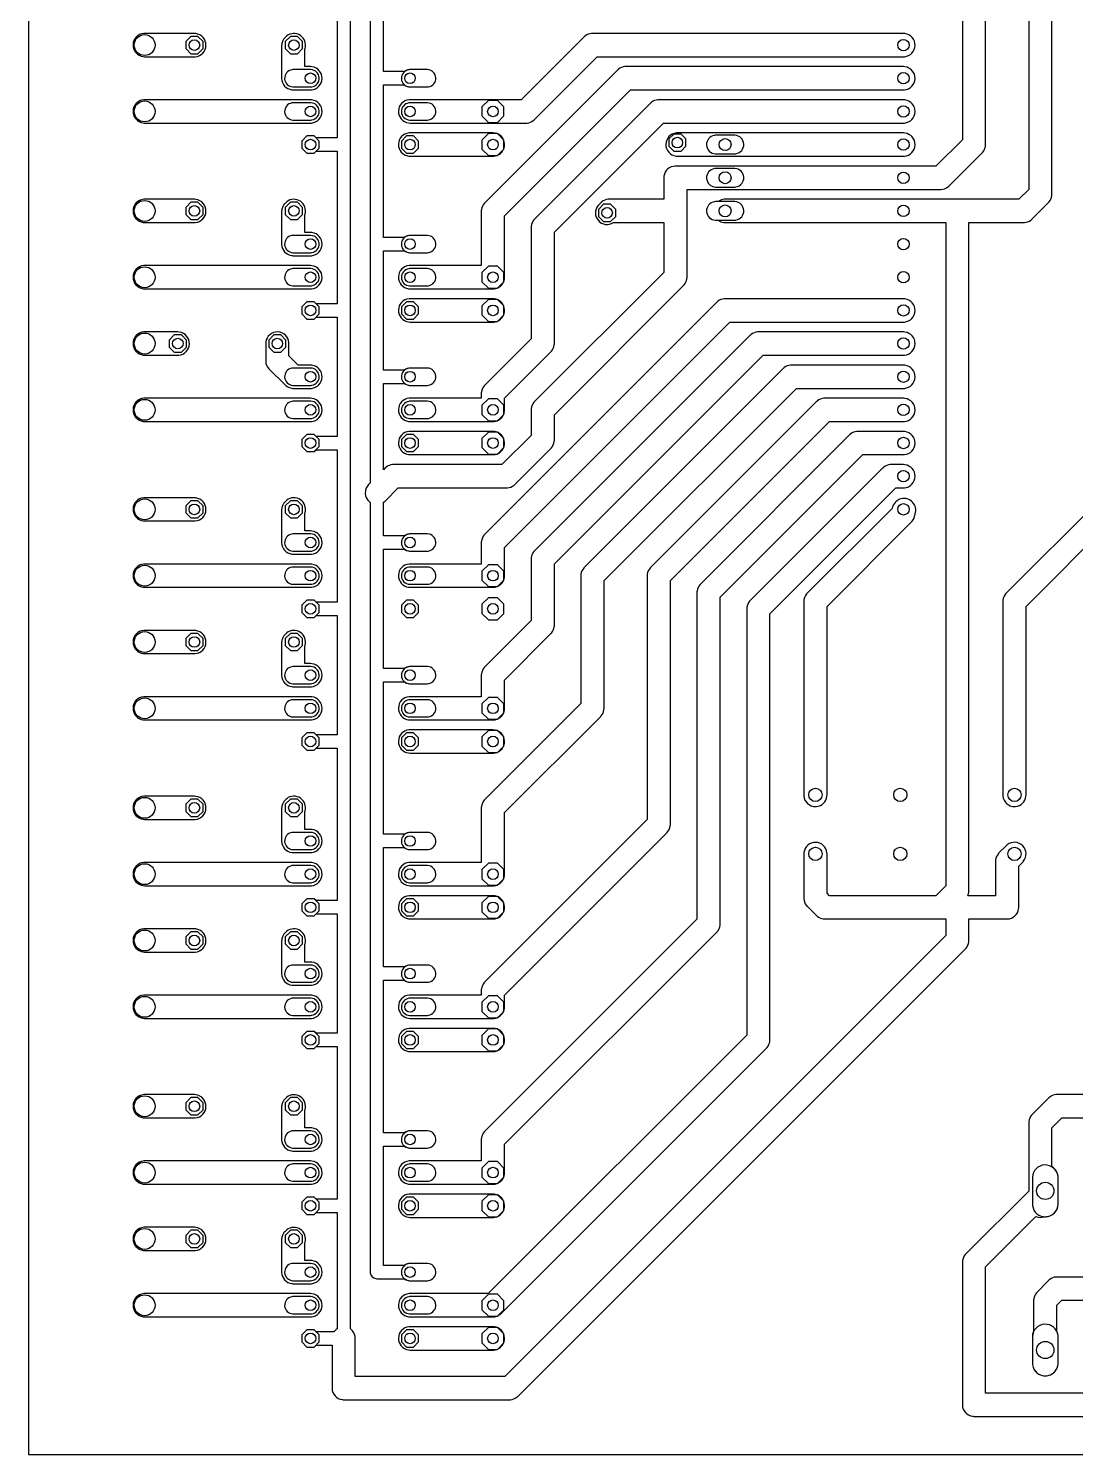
# Model space of a CAD drawing. Header units: millimetres. Extents: x -3 to 160, y -76 to 100.
# Drawn here: x -2.5 to 77.6, y -76.2 to 33 of the extents above; entities that cross this region are included whole.
import ezdxf

# ---------------------------------------------------------------- set-up
doc = ezdxf.new("R2010")
doc.units = ezdxf.units.MM

msp = doc.modelspace()

# ---------------------------------------------------------------- linework, layer by layer
at = {"layer": '16_copper'}
for points in [[(23.62, 83.06), (23.62, -1.79), (23.5, -1.91, 0.445693), (23.57, -3.23), (23.62, -3.27), (23.62, -62.23), (23.62, -62.25), (23.62, -62.28, 0.345658), (24.06, -62.73), (24.06, -62.73), (24.06, -62.73), (24.12, -62.74), (24.13, -62.74), (24.13, -62.74), (26.25, -62.74), (26.28, -62.76, 0.148336), (26.64, -62.89), (28.02, -62.89), (28.09, -62.88, 0.906346), (28.02, -61.57), (26.64, -61.57), (26.57, -61.58, 0.123338), (26.28, -61.7), (26.25, -61.72), (24.64, -61.72), (24.64, -52.58), (26.25, -52.58), (26.28, -52.6, 0.148336), (26.64, -52.73), (28.02, -52.73), (28.09, -52.72, 0.906346), (28.02, -51.41), (26.64, -51.41), (26.57, -51.42, 0.123338), (26.28, -51.54), (26.25, -51.56), (24.64, -51.56), (24.64, -39.88), (26.25, -39.88), (26.28, -39.9, 0.148336), (26.64, -40.03), (28.02, -40.03), (28.09, -40.02, 0.906346), (28.02, -38.71), (26.64, -38.71), (26.57, -38.72, 0.123338), (26.28, -38.84), (26.25, -38.86), (24.64, -38.86), (24.64, -29.72), (26.25, -29.72), (26.28, -29.74, 0.148336), (26.64, -29.87), (28.02, -29.87), (28.09, -29.86, 0.906346), (28.02, -28.55), (26.64, -28.55), (26.57, -28.56, 0.123338), (26.28, -28.68), (26.25, -28.7), (24.64, -28.7), (24.64, -17.02), (26.25, -17.02), (26.28, -17.04, 0.148336), (26.64, -17.17), (28.02, -17.17), (28.09, -17.16, 0.906346), (28.02, -15.85), (26.64, -15.85), (26.57, -15.86, 0.123338), (26.28, -15.98), (26.25, -16), (24.64, -16), (24.64, -6.86), (26.25, -6.86), (26.28, -6.88, 0.148336), (26.64, -7.01), (28.02, -7.01), (28.09, -7, 0.906346), (28.02, -5.69), (26.64, -5.69), (26.57, -5.7, 0.123338), (26.28, -5.82), (26.25, -5.84), (24.64, -5.84), (24.64, -3.27), (24.68, -3.24), (24.76, -3.17), (25.77, -2.16), (34.07, -2.16), (34.11, -2.16), (34.14, -2.16, 0.147805), (34.62, -1.97), (34.62, -1.97), (34.62, -1.97), (34.68, -1.92), (34.69, -1.91), (34.7, -1.9), (37.46, 0.86), (37.48, 0.88), (37.5, 0.91, 0.147806), (37.71, 1.38), (37.71, 1.38), (37.71, 1.39), (37.72, 1.46), (37.72, 1.48), (37.72, 1.49), (37.72, 3.44), (47.62, 13.34), (47.64, 13.37), (47.66, 13.39, 0.147806), (47.87, 13.86), (47.87, 13.86), (47.87, 13.87), (47.88, 13.94), (47.88, 13.96), (47.88, 13.97), (47.88, 20.7), (67.31, 20.7, 0.167164), (67.86, 20.89), (67.86, 20.89), (67.86, 20.89), (67.92, 20.94), (67.93, 20.95), (67.94, 20.96), (70.48, 23.5), (70.5, 23.53), (70.52, 23.55, 0.147806), (70.73, 24.02), (70.73, 24.02), (70.73, 24.03), (70.74, 24.1), (70.74, 24.12), (70.74, 24.13), (70.74, 72.77)], [(74.04, 64.77), (74.04, 20.69), (73.29, 19.94), (50.8, 19.94), (50.73, 19.94, 0.126448), (50.31, 19.79), (50.27, 19.76), (50.05, 19.76), (49.98, 19.75, 0.906348), (50.05, 18.34), (50.27, 18.34), (50.28, 18.33, 0.126448), (50.69, 18.17), (50.8, 18.16), (67.69, 18.16), (67.69, -32.65), (66.94, -33.4), (58.79, -33.4), (58.6, -33.21), (58.6, -30.2), (58.59, -30.13, 0.901634), (56.83, -30.09), (56.82, -30.2), (56.82, -33.58), (56.82, -33.61), (56.82, -33.65, 0.147805), (57.01, -34.13), (57.01, -34.13), (57.01, -34.13), (57.06, -34.19), (57.07, -34.2), (57.08, -34.21), (57.79, -34.92), (57.82, -34.94), (57.84, -34.96, 0.147806), (58.31, -35.17), (58.31, -35.17), (58.32, -35.17), (58.39, -35.18), (58.41, -35.18), (58.42, -35.18), (67.69, -35.18), (67.69, -36.46), (33.92, -70.23), (22.48, -70.23), (22.48, -67.31), (22.48, -67.24, 0.212759), (22.13, -66.6), (22.1, -66.58), (22.1, 78.74)], [(68.96, 72.77), (68.96, 24.5), (66.94, 22.48), (46.99, 22.48), (46.98, 22.48), (46.97, 22.48, 0.372272), (46.11, 21.7), (46.11, 21.68, 0.022523), (46.1, 21.6), (46.1, 21.59), (46.1, 19.94), (41.91, 19.94), (41.88, 19.94), (41.84, 19.94, 0.147805), (41.36, 19.75), (41.36, 19.75), (41.36, 19.75), (41.3, 19.7), (41.29, 19.69), (41.28, 19.68), (41.13, 19.52), (41.08, 19.47, 0.86433), (42.24, 18.15), (42.26, 18.16), (46.1, 18.16), (46.1, 14.34), (36.2, 4.44), (36.18, 4.41), (36.16, 4.39, 0.147806), (35.95, 3.92), (35.95, 3.92), (35.95, 3.91), (35.94, 3.84), (35.94, 3.82), (35.94, 3.81), (35.94, 1.86), (33.7, -0.38), (25.4, -0.38), (25.37, -0.38), (25.33, -0.38, 0.147805), (24.85, -0.57), (24.85, -0.57), (24.85, -0.57), (24.79, -0.62), (24.78, -0.63), (24.77, -0.64), (24.64, -0.77), (24.64, 5.84), (26.25, 5.84), (26.28, 5.82, 0.148336), (26.64, 5.69), (28.02, 5.69), (28.09, 5.7, 0.906346), (28.02, 7.01), (26.64, 7.01), (26.57, 7, 0.123338), (26.28, 6.88), (26.25, 6.86), (24.64, 6.86), (24.64, 16), (26.25, 16), (26.28, 15.98, 0.148336), (26.64, 15.85), (28.02, 15.85), (28.09, 15.86, 0.906346), (28.02, 17.17), (26.64, 17.17), (26.57, 17.16, 0.123338), (26.28, 17.04), (26.25, 17.02), (24.64, 17.02), (24.64, 28.7), (26.25, 28.7), (26.28, 28.68, 0.148336), (26.64, 28.55), (28.02, 28.55), (28.09, 28.56, 0.906346), (28.02, 29.87), (26.64, 29.87), (26.57, 29.86, 0.123338), (26.28, 29.74), (26.25, 29.72), (24.64, 29.72), (24.64, 38.86)], [(21.08, 33.78), (21.08, 24.64), (19.48, 24.64), (19.32, 24.79), (18.78, 24.79), (18.39, 24.4), (18.39, 23.86), (18.78, 23.47), (19.32, 23.47), (19.48, 23.62), (21.08, 23.62), (21.08, 11.94), (19.48, 11.94), (19.32, 12.09), (18.78, 12.09), (18.39, 11.7), (18.39, 11.16), (18.78, 10.77), (19.32, 10.77), (19.48, 10.92), (21.08, 10.92), (21.08, 1.78), (19.48, 1.78), (19.32, 1.93), (18.78, 1.93), (18.39, 1.54), (18.39, 1), (18.78, 0.61), (19.32, 0.61), (19.48, 0.76), (21.08, 0.76), (21.08, -10.92), (19.48, -10.92), (19.32, -10.77), (18.78, -10.77), (18.39, -11.16), (18.39, -11.7), (18.78, -12.09), (19.32, -12.09), (19.48, -11.94), (21.08, -11.94), (21.08, -21.08), (19.48, -21.08), (19.32, -20.93), (18.78, -20.93), (18.39, -21.32), (18.39, -21.86), (18.78, -22.25), (19.32, -22.25), (19.48, -22.1), (21.08, -22.1), (21.08, -33.78), (19.48, -33.78), (19.32, -33.63), (18.78, -33.63), (18.39, -34.02), (18.39, -34.56), (18.78, -34.95), (19.32, -34.95), (19.48, -34.8), (21.08, -34.8), (21.08, -43.94), (19.48, -43.94), (19.32, -43.79), (18.78, -43.79), (18.39, -44.18), (18.39, -44.72), (18.78, -45.11), (19.32, -45.11), (19.48, -44.96), (21.08, -44.96), (21.08, -56.64), (19.48, -56.64), (19.32, -56.49), (18.78, -56.49), (18.39, -56.88), (18.39, -57.42), (18.78, -57.81), (19.32, -57.81), (19.48, -57.66), (21.08, -57.66), (21.08, -66.58), (21.08, -66.58, 0.08405), (20.87, -66.79), (20.86, -66.8), (19.48, -66.8), (19.32, -66.65), (18.78, -66.65), (18.39, -67.04), (18.39, -67.58), (18.78, -67.97), (19.32, -67.97), (19.48, -67.82), (20.7, -67.82), (20.7, -71.12), (20.7, -71.13), (20.7, -71.14, 0.372272), (21.48, -72), (21.5, -72, 0.022523), (21.58, -72.01), (21.59, -72.01), (34.29, -72.01), (34.32, -72.01), (34.36, -72.01, 0.147805), (34.84, -71.82), (34.84, -71.82), (34.84, -71.82), (34.9, -71.77), (34.91, -71.76), (34.92, -71.75), (69.21, -37.46), (69.23, -37.43), (69.25, -37.41, 0.147806), (69.46, -36.94), (69.46, -36.94), (69.46, -36.93), (69.47, -36.86), (69.47, -36.84), (69.47, -36.83), (69.47, -35.18), (72.39, -35.18), (72.4, -35.18), (72.41, -35.18, 0.372272), (73.27, -34.4), (73.27, -34.38, 0.022523), (73.28, -34.3), (73.28, -34.29), (73.28, -31.13), (73.58, -30.83), (73.63, -30.77, 0.901635), (72.4, -29.5), (72.32, -29.57), (71.76, -30.13), (71.74, -30.16), (71.72, -30.18, 0.147806), (71.51, -30.65), (71.51, -30.65), (71.51, -30.66), (71.5, -30.73), (71.5, -30.75), (71.5, -30.76), (71.5, -33.4), (69.38, -33.4), (69.39, -33.38), (69.41, -33.35, 0.062973), (69.46, -33.13), (69.46, -33.13), (69.46, -33.12), (69.47, -33.05), (69.47, -33.03), (69.47, -33.02), (69.47, 18.16), (73.66, 18.16), (73.69, 18.16), (73.73, 18.16, 0.147805), (74.21, 18.35), (74.21, 18.35), (74.21, 18.35), (74.27, 18.4), (74.28, 18.41), (74.29, 18.42), (75.56, 19.69), (75.58, 19.72), (75.6, 19.74, 0.147806), (75.81, 20.21), (75.81, 20.21), (75.81, 20.22), (75.82, 20.29), (75.82, 20.31), (75.82, 20.32), (75.82, 63.88)], [(79.38, -3.18), (72.32, -10.24), (72.3, -10.27), (72.27, -10.29, 0.147806), (72.07, -10.76), (72.07, -10.77), (72.07, -10.77), (72.06, -10.84), (72.06, -10.86), (72.06, -10.87), (72.06, -25.68), (72.06, -25.75, 0.396332), (72.97, -26.57), (73.04, -26.56, 0.348584), (73.83, -25.79), (73.84, -25.68), (73.84, -11.24), (80.38, -4.7)], [(78.37, -48.64), (76.2, -48.64), (76.17, -48.64), (76.13, -48.64, 0.147805), (75.65, -48.83), (75.65, -48.83), (75.65, -48.83), (75.59, -48.88), (75.58, -48.89), (75.57, -48.9), (74.3, -50.17), (74.28, -50.2), (74.26, -50.22, 0.147806), (74.05, -50.69), (74.05, -50.69), (74.05, -50.7), (74.04, -50.77), (74.04, -50.79), (74.04, -50.8), (74.04, -56.02), (69.22, -60.84), (69.2, -60.86), (69.18, -60.89, 0.147806), (68.97, -61.36), (68.97, -61.36), (68.97, -61.37), (68.96, -61.44), (68.96, -61.46), (68.96, -61.47), (68.96, -72.39), (68.96, -72.4), (68.96, -72.41, 0.372272), (69.74, -73.27), (69.76, -73.27, 0.022523), (69.84, -73.28), (69.85, -73.28), (94.55, -73.28)], [(94.92, -71.5), (70.74, -71.5), (70.74, -61.84), (74.6, -57.98), (74.66, -58, 0.147806), (75.17, -58.01), (75.23, -57.99), (75.27, -57.99), (75.35, -57.99, 0.388879), (76.3, -57.04), (76.3, -54.97), (76.29, -54.89, 0.221695), (75.84, -54.18), (75.82, -54.17), (75.82, -51.17), (76.57, -50.42), (78.74, -50.42)], [(92.71, -62.61), (76.2, -62.61), (76.17, -62.61), (76.13, -62.61, 0.147805), (75.65, -62.8), (75.65, -62.8), (75.65, -62.8), (75.59, -62.85), (75.58, -62.86), (75.57, -62.87), (74.68, -63.76), (74.66, -63.79), (74.64, -63.81, 0.147806), (74.43, -64.28), (74.43, -64.28), (74.43, -64.29), (74.42, -64.36), (74.42, -64.38), (74.42, -64.39), (74.42, -66.77), (74.39, -66.83, 0.087489), (74.32, -67.17), (74.32, -69.23), (74.33, -69.32, 0.916332), (76.3, -69.23), (76.3, -67.17), (76.29, -67.08, 0.065544), (76.23, -66.83), (76.2, -66.77), (76.2, -64.76), (76.57, -64.39), (92.34, -64.39)]]:
    msp.add_lwpolyline(points, format="xyb", dxfattribs=at)
for points in [[(10.23, 30.86, 0.901634), (10.27, 32.63), (10.16, 32.64), (6.35, 32.64), (6.28, 32.64, 0.901634), (6.24, 30.87), (6.35, 30.86), (10.16, 30.86)], [(19.12, 28.32, 0.901634), (19.16, 30.09), (19.05, 30.1), (18.62, 30.1), (18.62, 31.46), (18.63, 31.5, 0.727432), (17.23, 32.45), (17.15, 32.38), (17.1, 32.33, 0.071208), (16.95, 32.12), (16.93, 32.09), (16.93, 32.09), (16.93, 32.09, 0.081962), (16.85, 31.81), (16.85, 31.81), (16.85, 31.8), (16.84, 31.73), (16.84, 31.71), (16.84, 31.7), (16.84, 29.21), (16.84, 29.2), (16.84, 29.19, 0.372272), (17.62, 28.33), (17.63, 28.33, 0.022523), (17.71, 28.32), (17.73, 28.32), (19.05, 28.32)], [(26.6, 27.56, 0.901634), (26.56, 25.79), (26.67, 25.78), (35.56, 25.78), (35.59, 25.78), (35.63, 25.78, 0.147805), (36.11, 25.97), (36.11, 25.97), (36.11, 25.97), (36.17, 26.02), (36.18, 26.03), (36.19, 26.04), (41.01, 30.86), (64.45, 30.86), (64.53, 30.86, 0.901634), (64.56, 32.63), (64.45, 32.64), (40.64, 32.64), (40.61, 32.64), (40.57, 32.64, 0.147805), (40.09, 32.45), (40.09, 32.45), (40.09, 32.45), (40.03, 32.4), (40.02, 32.39), (40.01, 32.38), (35.19, 27.56), (26.67, 27.56)], [(33.03, 13.08), (33.04, 13.08, 0.078409), (33.31, 13.13), (33.32, 13.13, 0.026747), (33.4, 13.17), (33.42, 13.18), (33.45, 13.19, 0.184567), (33.86, 13.68), (33.87, 13.7, 0.047567), (33.9, 13.86), (33.9, 13.88, 0.022523), (33.91, 13.96), (33.91, 13.97), (33.91, 18.68), (43.55, 28.32), (64.45, 28.32), (64.53, 28.32, 0.901634), (64.56, 30.09), (64.45, 30.1), (43.18, 30.1), (43.15, 30.1), (43.11, 30.1, 0.147805), (42.63, 29.91), (42.63, 29.91), (42.63, 29.91), (42.57, 29.86), (42.56, 29.85), (42.55, 29.84), (32.39, 19.68), (32.37, 19.65), (32.35, 19.63, 0.147806), (32.14, 19.16), (32.14, 19.16), (32.14, 19.15), (32.13, 19.08), (32.13, 19.06), (32.13, 19.05), (32.13, 14.86), (26.67, 14.86), (26.6, 14.86, 0.901634), (26.56, 13.09), (26.67, 13.08), (33.02, 13.08)], [(6.28, 27.56, 0.901634), (6.24, 25.79), (6.35, 25.78), (19.05, 25.78), (19.12, 25.78, 0.901634), (19.16, 27.55), (19.05, 27.56), (6.35, 27.56)], [(33.03, 2.92), (33.04, 2.92, 0.078409), (33.31, 2.97), (33.32, 2.97, 0.026747), (33.4, 3.01), (33.42, 3.02), (33.45, 3.03, 0.184567), (33.86, 3.52), (33.87, 3.54, 0.047567), (33.9, 3.7), (33.9, 3.72, 0.022523), (33.91, 3.8), (33.91, 3.81), (33.91, 4.71), (37.46, 8.26), (37.48, 8.29), (37.5, 8.31, 0.147806), (37.71, 8.78), (37.71, 8.78), (37.71, 8.79), (37.72, 8.86), (37.72, 8.88), (37.72, 8.89), (37.72, 17.41), (46.09, 25.78), (64.45, 25.78), (64.53, 25.78, 0.901634), (64.56, 27.55), (64.45, 27.56), (45.72, 27.56), (45.69, 27.56), (45.65, 27.56, 0.147805), (45.17, 27.37), (45.17, 27.37), (45.17, 27.37), (45.11, 27.32), (45.1, 27.31), (45.09, 27.3), (36.2, 18.41), (36.18, 18.38), (36.16, 18.36, 0.147806), (35.95, 17.89), (35.95, 17.89), (35.95, 17.88), (35.94, 17.81), (35.94, 17.79), (35.94, 17.78), (35.94, 9.26), (32.39, 5.71), (32.37, 5.68), (32.35, 5.66, 0.147806), (32.14, 5.19), (32.14, 5.19), (32.14, 5.18), (32.13, 5.11), (32.13, 5.09), (32.13, 5.08), (32.13, 4.7), (26.67, 4.7), (26.6, 4.7, 0.901634), (26.56, 2.93), (26.67, 2.92), (33.02, 2.92)], [(33.09, 23.24, 0.062973), (33.31, 23.29), (33.32, 23.29, 0.189946), (33.81, 23.72), (33.82, 23.75, 0.027621), (33.86, 23.84), (33.87, 23.86, 0.372273), (33.41, 24.93), (33.4, 24.93, 0.027419), (33.31, 24.97), (33.27, 24.98, 0.041952), (33.13, 25.01), (33.02, 25.02), (26.67, 25.02), (26.6, 25.02, 0.901634), (26.56, 23.25), (26.67, 23.24), (33.02, 23.24)], [(47.07, 25.02, 0.901634), (47.04, 23.25), (47.14, 23.24), (64.45, 23.24), (64.53, 23.24, 0.901634), (64.56, 25.01), (64.45, 25.02), (47.14, 25.02)], [(10.23, 18.16, 0.901634), (10.27, 19.93), (10.16, 19.94), (6.35, 19.94), (6.28, 19.94, 0.901634), (6.24, 18.17), (6.35, 18.16), (10.16, 18.16)], [(19.12, 15.62, 0.901634), (19.16, 17.39), (19.05, 17.4), (18.62, 17.4), (18.62, 18.76), (18.63, 18.8, 0.727432), (17.23, 19.75), (17.15, 19.68), (17.1, 19.63, 0.071208), (16.95, 19.42), (16.93, 19.39), (16.93, 19.39), (16.93, 19.39, 0.081962), (16.85, 19.11), (16.85, 19.11), (16.85, 19.1), (16.84, 19.03), (16.84, 19.01), (16.84, 19), (16.84, 16.51), (16.84, 16.5), (16.84, 16.49, 0.372272), (17.62, 15.63), (17.63, 15.63, 0.022523), (17.71, 15.62), (17.73, 15.62), (19.05, 15.62)], [(6.28, 14.86, 0.901634), (6.24, 13.09), (6.35, 13.08), (19.05, 13.08), (19.12, 13.08, 0.901634), (19.16, 14.85), (19.05, 14.86), (6.35, 14.86)], [(33.09, 10.54, 0.062973), (33.31, 10.59), (33.32, 10.59, 0.189946), (33.81, 11.02), (33.82, 11.05, 0.027621), (33.86, 11.14), (33.87, 11.16, 0.372273), (33.41, 12.23), (33.4, 12.23, 0.027419), (33.31, 12.27), (33.27, 12.28, 0.041952), (33.13, 12.31), (33.02, 12.32), (26.67, 12.32), (26.6, 12.32, 0.901634), (26.56, 10.55), (26.67, 10.54), (33.02, 10.54)], [(33.03, -9.78), (33.04, -9.78, 0.078409), (33.31, -9.73), (33.32, -9.73, 0.026747), (33.4, -9.69), (33.42, -9.68), (33.45, -9.67, 0.184567), (33.86, -9.18), (33.87, -9.16, 0.047567), (33.9, -9), (33.9, -8.98, 0.022523), (33.91, -8.9), (33.91, -8.89), (33.91, -6.72), (51.17, 10.54), (64.45, 10.54), (64.53, 10.54, 0.901634), (64.56, 12.31), (64.45, 12.32), (50.8, 12.32), (50.77, 12.32), (50.73, 12.32, 0.147805), (50.25, 12.13), (50.25, 12.13), (50.25, 12.13), (50.19, 12.08), (50.18, 12.07), (50.17, 12.06), (32.39, -5.72), (32.37, -5.75), (32.35, -5.77, 0.147806), (32.14, -6.24), (32.14, -6.24), (32.14, -6.25), (32.13, -6.32), (32.13, -6.34), (32.13, -6.35), (32.13, -8), (26.67, -8), (26.6, -8, 0.901634), (26.56, -9.77), (26.67, -9.78), (33.02, -9.78)], [(8.96, 8, 0.901634), (9, 9.77), (8.89, 9.78), (6.35, 9.78), (6.28, 9.78, 0.901634), (6.24, 8.01), (6.35, 8), (8.89, 8)], [(19.12, 5.46, 0.901634), (19.16, 7.23), (19.05, 7.24), (18.1, 7.24), (17.4, 7.94), (17.4, 8.89), (17.4, 8.96, 0.901634), (15.63, 9), (15.62, 8.89), (15.62, 7.57), (15.62, 7.54), (15.62, 7.5, 0.147805), (15.81, 7.02), (15.81, 7.02), (15.81, 7.02), (15.86, 6.96), (15.87, 6.95), (15.88, 6.94), (17.1, 5.72), (17.13, 5.7), (17.15, 5.68, 0.147806), (17.62, 5.47), (17.62, 5.47), (17.63, 5.47), (17.7, 5.46), (17.72, 5.46), (17.73, 5.46), (19.05, 5.46)], [(33.03, -19.94), (33.04, -19.94, 0.078409), (33.31, -19.89), (33.32, -19.89, 0.026747), (33.4, -19.85), (33.42, -19.84), (33.45, -19.83, 0.184567), (33.86, -19.34), (33.87, -19.32, 0.047567), (33.9, -19.16), (33.9, -19.14, 0.022523), (33.91, -19.06), (33.91, -19.05), (33.91, -16.88), (37.46, -13.33), (37.48, -13.3), (37.5, -13.28, 0.147806), (37.71, -12.81), (37.71, -12.81), (37.71, -12.8), (37.72, -12.73), (37.72, -12.71), (37.72, -12.7), (37.72, -7.99), (53.71, 8), (64.45, 8), (64.53, 8, 0.901634), (64.56, 9.77), (64.45, 9.78), (53.34, 9.78), (53.31, 9.78), (53.27, 9.78, 0.147805), (52.79, 9.59), (52.79, 9.59), (52.79, 9.59), (52.73, 9.54), (52.72, 9.53), (52.71, 9.52), (36.2, -6.99), (36.18, -7.02), (36.16, -7.04, 0.147806), (35.95, -7.51), (35.95, -7.51), (35.95, -7.52), (35.94, -7.59), (35.94, -7.61), (35.94, -7.62), (35.94, -12.33), (32.39, -15.88), (32.37, -15.91), (32.35, -15.93, 0.147806), (32.14, -16.4), (32.14, -16.4), (32.14, -16.41), (32.13, -16.48), (32.13, -16.5), (32.13, -16.51), (32.13, -18.16), (26.67, -18.16), (26.6, -18.16, 0.901634), (26.56, -19.93), (26.67, -19.94), (33.02, -19.94)], [(33.03, -32.64), (33.04, -32.64, 0.078409), (33.31, -32.59), (33.32, -32.59, 0.026747), (33.4, -32.55), (33.42, -32.54), (33.45, -32.53, 0.184567), (33.86, -32.04), (33.87, -32.02, 0.047567), (33.9, -31.86), (33.9, -31.84, 0.022523), (33.91, -31.76), (33.91, -31.75), (33.91, -27.04), (41.27, -19.68), (41.29, -19.65), (41.31, -19.63, 0.147806), (41.52, -19.16), (41.52, -19.16), (41.52, -19.15), (41.53, -19.08), (41.53, -19.06), (41.53, -19.05), (41.53, -9.26), (56.25, 5.46), (64.45, 5.46), (64.53, 5.46, 0.901634), (64.56, 7.23), (64.45, 7.24), (55.88, 7.24), (55.85, 7.24), (55.81, 7.24, 0.147805), (55.33, 7.05), (55.33, 7.05), (55.33, 7.05), (55.27, 7), (55.26, 6.99), (55.25, 6.98), (40.01, -8.26), (39.99, -8.29), (39.97, -8.31, 0.147806), (39.76, -8.78), (39.76, -8.78), (39.76, -8.79), (39.75, -8.86), (39.75, -8.88), (39.75, -8.89), (39.75, -18.68), (32.39, -26.04), (32.37, -26.07), (32.35, -26.09, 0.147806), (32.14, -26.56), (32.14, -26.56), (32.14, -26.57), (32.13, -26.64), (32.13, -26.66), (32.13, -26.67), (32.13, -30.86), (26.67, -30.86), (26.6, -30.86, 0.901634), (26.56, -32.63), (26.67, -32.64), (33.02, -32.64)], [(6.28, 4.7, 0.901634), (6.24, 2.93), (6.35, 2.92), (19.05, 2.92), (19.12, 2.92, 0.901634), (19.16, 4.69), (19.05, 4.7), (6.35, 4.7)], [(33.03, -42.8), (33.04, -42.8, 0.078409), (33.31, -42.75), (33.32, -42.75, 0.026747), (33.4, -42.71), (33.42, -42.7), (33.45, -42.69, 0.184567), (33.86, -42.2), (33.87, -42.18, 0.047567), (33.9, -42.02), (33.9, -42, 0.022523), (33.91, -41.92), (33.91, -41.91), (33.91, -41.01), (46.35, -28.57), (46.37, -28.54), (46.39, -28.52, 0.147806), (46.6, -28.05), (46.6, -28.05), (46.6, -28.04), (46.61, -27.97), (46.61, -27.95), (46.61, -27.94), (46.61, -9.26), (58.79, 2.92), (64.45, 2.92), (64.53, 2.92, 0.901634), (64.56, 4.69), (64.45, 4.7), (58.42, 4.7), (58.39, 4.7), (58.35, 4.7, 0.147805), (57.87, 4.51), (57.87, 4.51), (57.87, 4.51), (57.81, 4.46), (57.8, 4.45), (57.79, 4.44), (45.09, -8.26), (45.07, -8.29), (45.05, -8.31, 0.147806), (44.84, -8.78), (44.84, -8.78), (44.84, -8.79), (44.83, -8.86), (44.83, -8.88), (44.83, -8.89), (44.83, -27.57), (32.39, -40.01), (32.37, -40.04), (32.35, -40.06, 0.147806), (32.14, -40.53), (32.14, -40.53), (32.14, -40.54), (32.13, -40.61), (32.13, -40.63), (32.13, -40.64), (32.13, -41.02), (26.67, -41.02), (26.6, -41.02, 0.901634), (26.56, -42.79), (26.67, -42.8), (33.02, -42.8)], [(33.09, 0.38, 0.062973), (33.31, 0.43), (33.32, 0.43, 0.189946), (33.81, 0.86), (33.82, 0.89, 0.027621), (33.86, 0.98), (33.87, 1, 0.372273), (33.41, 2.07), (33.4, 2.07, 0.027419), (33.31, 2.11), (33.27, 2.12, 0.041952), (33.13, 2.15), (33.02, 2.16), (26.67, 2.16), (26.6, 2.16, 0.901634), (26.56, 0.39), (26.67, 0.38), (33.02, 0.38)], [(33.03, -55.5), (33.04, -55.5, 0.078409), (33.31, -55.45), (33.32, -55.45, 0.026747), (33.4, -55.41), (33.42, -55.4), (33.45, -55.39, 0.184567), (33.86, -54.9), (33.87, -54.88, 0.047567), (33.9, -54.72), (33.9, -54.7, 0.022523), (33.91, -54.62), (33.91, -54.61), (33.91, -52.44), (50.16, -36.19), (50.18, -36.16), (50.2, -36.14, 0.147806), (50.41, -35.67), (50.41, -35.67), (50.41, -35.66), (50.42, -35.59), (50.42, -35.57), (50.42, -35.56), (50.42, -10.53), (61.33, 0.38), (64.45, 0.38), (64.53, 0.38, 0.901634), (64.56, 2.15), (64.45, 2.16), (60.96, 2.16), (60.93, 2.16), (60.89, 2.16, 0.147805), (60.41, 1.97), (60.41, 1.97), (60.41, 1.97), (60.35, 1.92), (60.34, 1.91), (60.33, 1.9), (48.9, -9.53), (48.88, -9.56), (48.86, -9.58, 0.147806), (48.65, -10.05), (48.65, -10.05), (48.65, -10.06), (48.64, -10.13), (48.64, -10.15), (48.64, -10.16), (48.64, -35.19), (32.39, -51.44), (32.37, -51.47), (32.35, -51.49, 0.147806), (32.14, -51.96), (32.14, -51.96), (32.14, -51.97), (32.13, -52.04), (32.13, -52.06), (32.13, -52.07), (32.13, -53.72), (26.67, -53.72), (26.6, -53.72, 0.901634), (26.56, -55.49), (26.67, -55.5), (33.02, -55.5)], [(33.05, -65.66), (33.09, -65.66, 0.09337), (33.4, -65.57), (33.41, -65.57), (33.44, -65.55, 0.041951), (33.57, -65.47), (33.57, -65.47), (33.57, -65.47), (33.63, -65.42), (33.64, -65.41), (33.65, -65.4), (53.97, -45.08), (53.99, -45.05), (54.01, -45.03, 0.147806), (54.22, -44.56), (54.22, -44.56), (54.22, -44.55), (54.23, -44.48), (54.23, -44.46), (54.23, -44.45), (54.23, -11.8), (63.87, -2.16), (64.45, -2.16), (64.53, -2.16, 0.901634), (64.56, -0.39), (64.45, -0.38), (63.5, -0.38), (63.47, -0.38), (63.43, -0.38, 0.147805), (62.95, -0.57), (62.95, -0.57), (62.95, -0.57), (62.89, -0.62), (62.88, -0.63), (62.87, -0.64), (52.71, -10.8), (52.69, -10.83), (52.67, -10.85, 0.147806), (52.46, -11.32), (52.46, -11.32), (52.46, -11.33), (52.45, -11.4), (52.45, -11.42), (52.45, -11.43), (52.45, -44.08), (32.65, -63.88), (26.67, -63.88), (26.6, -63.88, 0.901634), (26.56, -65.65), (26.67, -65.66), (33.02, -65.66)], [(10.23, -4.7, 0.901634), (10.27, -2.93), (10.16, -2.92), (6.35, -2.92), (6.28, -2.92, 0.901634), (6.24, -4.69), (6.35, -4.7), (10.16, -4.7)], [(19.12, -7.24, 0.901634), (19.16, -5.47), (19.05, -5.46), (18.62, -5.46), (18.62, -4.1), (18.63, -4.06, 0.727432), (17.23, -3.11), (17.15, -3.18), (17.1, -3.23, 0.071208), (16.95, -3.44), (16.93, -3.47), (16.93, -3.47), (16.93, -3.47, 0.081962), (16.85, -3.75), (16.85, -3.75), (16.85, -3.76), (16.84, -3.83), (16.84, -3.85), (16.84, -3.86), (16.84, -6.35), (16.84, -6.36), (16.84, -6.37, 0.372272), (17.62, -7.23), (17.63, -7.23, 0.022523), (17.71, -7.24), (17.73, -7.24), (19.05, -7.24)], [(57.8, -26.56, 0.348584), (58.59, -25.79), (58.6, -25.68), (58.6, -11.24), (65.08, -4.76), (65.1, -4.73), (65.13, -4.71, 0.147806), (65.33, -4.24), (65.33, -4.23), (65.34, -4.23), (65.34, -4.15), (65.34, -4.15), (65.36, -4.11), (65.37, -4.04, 0.606312), (64.15, -3.04), (64.08, -3.08, 0.041041), (63.96, -3.16), (63.87, -3.23), (63.82, -3.28, 0.147806), (63.58, -3.73), (63.58, -3.74), (57.08, -10.24), (57.06, -10.27), (57.03, -10.29, 0.147806), (56.83, -10.76), (56.83, -10.77), (56.83, -10.77), (56.82, -10.84), (56.82, -10.86), (56.82, -10.87), (56.82, -25.68), (56.82, -25.75, 0.396332), (57.73, -26.57)], [(6.28, -8, 0.901634), (6.24, -9.77), (6.35, -9.78), (19.05, -9.78), (19.12, -9.78, 0.901634), (19.16, -8.01), (19.05, -8), (6.35, -8)], [(10.23, -14.86, 0.901634), (10.27, -13.09), (10.16, -13.08), (6.35, -13.08), (6.28, -13.08, 0.901634), (6.24, -14.85), (6.35, -14.86), (10.16, -14.86)], [(19.12, -17.4, 0.901634), (19.16, -15.63), (19.05, -15.62), (18.62, -15.62), (18.62, -14.26), (18.63, -14.22, 0.727432), (17.23, -13.27), (17.15, -13.34), (17.1, -13.39, 0.071208), (16.95, -13.6), (16.93, -13.63), (16.93, -13.63), (16.93, -13.63, 0.081962), (16.85, -13.91), (16.85, -13.91), (16.85, -13.92), (16.84, -13.99), (16.84, -14.01), (16.84, -14.02), (16.84, -16.51), (16.84, -16.52), (16.84, -16.53, 0.372272), (17.62, -17.39), (17.63, -17.39, 0.022523), (17.71, -17.4), (17.73, -17.4), (19.05, -17.4)], [(6.28, -18.16, 0.901634), (6.24, -19.93), (6.35, -19.94), (19.05, -19.94), (19.12, -19.94, 0.901634), (19.16, -18.17), (19.05, -18.16), (6.35, -18.16)], [(33.09, -22.48, 0.062973), (33.31, -22.43), (33.32, -22.43, 0.189946), (33.81, -22), (33.82, -21.97, 0.027621), (33.86, -21.88), (33.87, -21.86, 0.372273), (33.41, -20.79), (33.4, -20.79, 0.027419), (33.31, -20.75), (33.27, -20.74, 0.041952), (33.13, -20.71), (33.02, -20.7), (26.67, -20.7), (26.6, -20.7, 0.901634), (26.56, -22.47), (26.67, -22.48), (33.02, -22.48)], [(10.23, -27.56, 0.901634), (10.27, -25.79), (10.16, -25.78), (6.35, -25.78), (6.28, -25.78, 0.901634), (6.24, -27.55), (6.35, -27.56), (10.16, -27.56)], [(19.12, -30.1, 0.901634), (19.16, -28.33), (19.05, -28.32), (18.62, -28.32), (18.62, -26.96), (18.63, -26.92, 0.727432), (17.23, -25.97), (17.15, -26.04), (17.1, -26.09, 0.071208), (16.95, -26.3), (16.93, -26.33), (16.93, -26.33), (16.93, -26.33, 0.081962), (16.85, -26.61), (16.85, -26.61), (16.85, -26.62), (16.84, -26.69), (16.84, -26.71), (16.84, -26.72), (16.84, -29.21), (16.84, -29.22), (16.84, -29.23, 0.372272), (17.62, -30.09), (17.63, -30.09, 0.022523), (17.71, -30.1), (17.73, -30.1), (19.05, -30.1)], [(6.28, -30.86, 0.901634), (6.24, -32.63), (6.35, -32.64), (19.05, -32.64), (19.12, -32.64, 0.901634), (19.16, -30.87), (19.05, -30.86), (6.35, -30.86)], [(33.09, -35.18, 0.062973), (33.31, -35.13), (33.32, -35.13, 0.189946), (33.81, -34.7), (33.82, -34.67, 0.027621), (33.86, -34.58), (33.87, -34.56, 0.372273), (33.41, -33.49), (33.4, -33.49, 0.027419), (33.31, -33.45), (33.27, -33.44, 0.041952), (33.13, -33.41), (33.02, -33.4), (26.67, -33.4), (26.6, -33.4, 0.901634), (26.56, -35.17), (26.67, -35.18), (33.02, -35.18)], [(10.23, -37.72, 0.901634), (10.27, -35.95), (10.16, -35.94), (6.35, -35.94), (6.28, -35.94, 0.901634), (6.24, -37.71), (6.35, -37.72), (10.16, -37.72)], [(19.12, -40.26, 0.901634), (19.16, -38.49), (19.05, -38.48), (18.62, -38.48), (18.62, -37.12), (18.63, -37.08, 0.727432), (17.23, -36.13), (17.15, -36.2), (17.1, -36.25, 0.071208), (16.95, -36.46), (16.93, -36.49), (16.93, -36.49), (16.93, -36.49, 0.081962), (16.85, -36.77), (16.85, -36.77), (16.85, -36.78), (16.84, -36.85), (16.84, -36.87), (16.84, -36.88), (16.84, -39.37), (16.84, -39.38), (16.84, -39.39, 0.372272), (17.62, -40.25), (17.63, -40.25, 0.022523), (17.71, -40.26), (17.73, -40.26), (19.05, -40.26)], [(6.28, -41.02, 0.901634), (6.24, -42.79), (6.35, -42.8), (19.05, -42.8), (19.12, -42.8, 0.901634), (19.16, -41.03), (19.05, -41.02), (6.35, -41.02)], [(33.09, -45.34, 0.062973), (33.31, -45.29), (33.32, -45.29, 0.189946), (33.81, -44.86), (33.82, -44.83, 0.027621), (33.86, -44.74), (33.87, -44.72, 0.372273), (33.41, -43.65), (33.4, -43.65, 0.027419), (33.31, -43.61), (33.27, -43.6, 0.041952), (33.13, -43.57), (33.02, -43.56), (26.67, -43.56), (26.6, -43.56, 0.901634), (26.56, -45.33), (26.67, -45.34), (33.02, -45.34)], [(10.23, -50.42, 0.901634), (10.27, -48.65), (10.16, -48.64), (6.35, -48.64), (6.28, -48.64, 0.901634), (6.24, -50.41), (6.35, -50.42), (10.16, -50.42)], [(19.12, -52.96, 0.901634), (19.16, -51.19), (19.05, -51.18), (18.62, -51.18), (18.62, -49.82), (18.63, -49.78, 0.727432), (17.23, -48.83), (17.15, -48.9), (17.1, -48.95, 0.071208), (16.95, -49.16), (16.93, -49.19), (16.93, -49.19), (16.93, -49.19, 0.081962), (16.85, -49.47), (16.85, -49.47), (16.85, -49.48), (16.84, -49.55), (16.84, -49.57), (16.84, -49.58), (16.84, -52.07), (16.84, -52.08), (16.84, -52.09, 0.372272), (17.62, -52.95), (17.63, -52.95, 0.022523), (17.71, -52.96), (17.73, -52.96), (19.05, -52.96)], [(6.28, -53.72, 0.901634), (6.24, -55.49), (6.35, -55.5), (19.05, -55.5), (19.12, -55.5, 0.901634), (19.16, -53.73), (19.05, -53.72), (6.35, -53.72)], [(33.09, -58.04, 0.062973), (33.31, -57.99), (33.32, -57.99, 0.189946), (33.81, -57.56), (33.82, -57.53, 0.027621), (33.86, -57.44), (33.87, -57.42, 0.372273), (33.41, -56.35), (33.4, -56.35, 0.027419), (33.31, -56.31), (33.27, -56.3, 0.041952), (33.13, -56.27), (33.02, -56.26), (26.67, -56.26), (26.6, -56.26, 0.901634), (26.56, -58.03), (26.67, -58.04), (33.02, -58.04)], [(10.23, -60.58, 0.901634), (10.27, -58.81), (10.16, -58.8), (6.35, -58.8), (6.28, -58.8, 0.901634), (6.24, -60.57), (6.35, -60.58), (10.16, -60.58)], [(19.12, -63.12, 0.901634), (19.16, -61.35), (19.05, -61.34), (18.62, -61.34), (18.62, -59.98), (18.63, -59.94, 0.727432), (17.23, -58.99), (17.15, -59.06), (17.1, -59.11, 0.071208), (16.95, -59.32), (16.93, -59.35), (16.93, -59.35), (16.93, -59.35, 0.081962), (16.85, -59.63), (16.85, -59.63), (16.85, -59.64), (16.84, -59.71), (16.84, -59.73), (16.84, -59.74), (16.84, -62.23), (16.84, -62.24), (16.84, -62.25, 0.372272), (17.62, -63.11), (17.63, -63.11, 0.022523), (17.71, -63.12), (17.73, -63.12), (19.05, -63.12)], [(6.28, -63.88, 0.901634), (6.24, -65.65), (6.35, -65.66), (19.05, -65.66), (19.12, -65.66, 0.901634), (19.16, -63.89), (19.05, -63.88), (6.35, -63.88)], [(33.09, -68.2, 0.062973), (33.31, -68.15), (33.32, -68.15, 0.189946), (33.81, -67.72), (33.82, -67.69, 0.027621), (33.86, -67.6), (33.87, -67.58, 0.372273), (33.41, -66.51), (33.4, -66.51, 0.027419), (33.31, -66.47), (33.27, -66.46, 0.041952), (33.13, -66.43), (33.02, -66.42), (26.67, -66.42), (26.6, -66.42, 0.901634), (26.56, -68.19), (26.67, -68.2), (33.02, -68.2)]]:
    msp.add_lwpolyline(points, format="xyb", close=True, dxfattribs=at)
for points in [[(27.33, -11.7), (27.33, -11.16), (26.94, -10.77), (26.4, -10.77), (26.01, -11.16), (26.01, -11.7), (26.4, -12.09), (26.94, -12.09)], [(33.86, -11.78), (33.86, -11.08), (33.37, -10.59), (32.67, -10.59), (32.18, -11.08), (32.18, -11.78), (32.67, -12.27), (33.37, -12.27)]]:
    msp.add_lwpolyline(points, close=True, dxfattribs=at)
at = {"layer": '1_copper'}
for points in [[(10.82, 31.48), (10.82, 32.02), (10.43, 32.41), (9.89, 32.41), (9.5, 32.02), (9.5, 31.48), (9.89, 31.09), (10.43, 31.09)], [(18.44, 31.48), (18.44, 32.02), (18.05, 32.41), (17.51, 32.41), (17.12, 32.02), (17.12, 31.48), (17.51, 31.09), (18.05, 31.09)], [(33.86, 26.32), (33.86, 27.02), (33.37, 27.51), (32.67, 27.51), (32.18, 27.02), (32.18, 26.32), (32.67, 25.83), (33.37, 25.83)], [(19.71, 23.86), (19.71, 24.4), (19.32, 24.79), (18.78, 24.79), (18.39, 24.4), (18.39, 23.86), (18.78, 23.47), (19.32, 23.47)], [(27.33, 23.86), (27.33, 24.4), (26.94, 24.79), (26.4, 24.79), (26.01, 24.4), (26.01, 23.86), (26.4, 23.47), (26.94, 23.47)], [(33.86, 23.78), (33.86, 24.48), (33.37, 24.97), (32.67, 24.97), (32.18, 24.48), (32.18, 23.78), (32.67, 23.29), (33.37, 23.29)], [(47.8, 24.01), (47.8, 24.56), (47.42, 24.94), (46.87, 24.94), (46.48, 24.56), (46.48, 24.01), (46.87, 23.62), (47.42, 23.62)], [(10.82, 18.78), (10.82, 19.32), (10.43, 19.71), (9.89, 19.71), (9.5, 19.32), (9.5, 18.78), (9.89, 18.39), (10.43, 18.39)], [(18.44, 18.78), (18.44, 19.32), (18.05, 19.71), (17.51, 19.71), (17.12, 19.32), (17.12, 18.78), (17.51, 18.39), (18.05, 18.39)], [(42.42, 18.62), (42.42, 19.17), (42.03, 19.56), (41.48, 19.56), (41.1, 19.17), (41.1, 18.62), (41.48, 18.24), (42.03, 18.24)], [(33.86, 13.62), (33.86, 14.32), (33.37, 14.81), (32.67, 14.81), (32.18, 14.32), (32.18, 13.62), (32.67, 13.13), (33.37, 13.13)], [(19.71, 11.16), (19.71, 11.7), (19.32, 12.09), (18.78, 12.09), (18.39, 11.7), (18.39, 11.16), (18.78, 10.77), (19.32, 10.77)], [(27.33, 11.16), (27.33, 11.7), (26.94, 12.09), (26.4, 12.09), (26.01, 11.7), (26.01, 11.16), (26.4, 10.77), (26.94, 10.77)], [(33.86, 11.08), (33.86, 11.78), (33.37, 12.27), (32.67, 12.27), (32.18, 11.78), (32.18, 11.08), (32.67, 10.59), (33.37, 10.59)], [(9.55, 8.62), (9.55, 9.16), (9.16, 9.55), (8.62, 9.55), (8.23, 9.16), (8.23, 8.62), (8.62, 8.23), (9.16, 8.23)], [(17.17, 8.62), (17.17, 9.16), (16.78, 9.55), (16.24, 9.55), (15.85, 9.16), (15.85, 8.62), (16.24, 8.23), (16.78, 8.23)], [(33.86, 3.46), (33.86, 4.16), (33.37, 4.65), (32.67, 4.65), (32.18, 4.16), (32.18, 3.46), (32.67, 2.97), (33.37, 2.97)], [(19.71, 1), (19.71, 1.54), (19.32, 1.93), (18.78, 1.93), (18.39, 1.54), (18.39, 1), (18.78, 0.61), (19.32, 0.61)], [(27.33, 1), (27.33, 1.54), (26.94, 1.93), (26.4, 1.93), (26.01, 1.54), (26.01, 1), (26.4, 0.61), (26.94, 0.61)], [(33.86, 0.92), (33.86, 1.62), (33.37, 2.11), (32.67, 2.11), (32.18, 1.62), (32.18, 0.92), (32.67, 0.43), (33.37, 0.43)], [(10.82, -4.08), (10.82, -3.54), (10.43, -3.15), (9.89, -3.15), (9.5, -3.54), (9.5, -4.08), (9.89, -4.47), (10.43, -4.47)], [(18.44, -4.08), (18.44, -3.54), (18.05, -3.15), (17.51, -3.15), (17.12, -3.54), (17.12, -4.08), (17.51, -4.47), (18.05, -4.47)], [(33.86, -9.24), (33.86, -8.54), (33.37, -8.05), (32.67, -8.05), (32.18, -8.54), (32.18, -9.24), (32.67, -9.73), (33.37, -9.73)], [(19.71, -11.7), (19.71, -11.16), (19.32, -10.77), (18.78, -10.77), (18.39, -11.16), (18.39, -11.7), (18.78, -12.09), (19.32, -12.09)], [(27.33, -11.7), (27.33, -11.16), (26.94, -10.77), (26.4, -10.77), (26.01, -11.16), (26.01, -11.7), (26.4, -12.09), (26.94, -12.09)], [(33.86, -11.78), (33.86, -11.08), (33.37, -10.59), (32.67, -10.59), (32.18, -11.08), (32.18, -11.78), (32.67, -12.27), (33.37, -12.27)], [(10.82, -14.24), (10.82, -13.7), (10.43, -13.31), (9.89, -13.31), (9.5, -13.7), (9.5, -14.24), (9.89, -14.63), (10.43, -14.63)], [(18.44, -14.24), (18.44, -13.7), (18.05, -13.31), (17.51, -13.31), (17.12, -13.7), (17.12, -14.24), (17.51, -14.63), (18.05, -14.63)], [(33.86, -19.4), (33.86, -18.7), (33.37, -18.21), (32.67, -18.21), (32.18, -18.7), (32.18, -19.4), (32.67, -19.89), (33.37, -19.89)], [(33.86, -21.94), (33.86, -21.24), (33.37, -20.75), (32.67, -20.75), (32.18, -21.24), (32.18, -21.94), (32.67, -22.43), (33.37, -22.43)], [(19.71, -21.86), (19.71, -21.32), (19.32, -20.93), (18.78, -20.93), (18.39, -21.32), (18.39, -21.86), (18.78, -22.25), (19.32, -22.25)], [(27.33, -21.86), (27.33, -21.32), (26.94, -20.93), (26.4, -20.93), (26.01, -21.32), (26.01, -21.86), (26.4, -22.25), (26.94, -22.25)], [(10.82, -26.94), (10.82, -26.4), (10.43, -26.01), (9.89, -26.01), (9.5, -26.4), (9.5, -26.94), (9.89, -27.33), (10.43, -27.33)], [(18.44, -26.94), (18.44, -26.4), (18.05, -26.01), (17.51, -26.01), (17.12, -26.4), (17.12, -26.94), (17.51, -27.33), (18.05, -27.33)], [(33.86, -32.1), (33.86, -31.4), (33.37, -30.91), (32.67, -30.91), (32.18, -31.4), (32.18, -32.1), (32.67, -32.59), (33.37, -32.59)], [(19.71, -34.56), (19.71, -34.02), (19.32, -33.63), (18.78, -33.63), (18.39, -34.02), (18.39, -34.56), (18.78, -34.95), (19.32, -34.95)], [(27.33, -34.56), (27.33, -34.02), (26.94, -33.63), (26.4, -33.63), (26.01, -34.02), (26.01, -34.56), (26.4, -34.95), (26.94, -34.95)], [(33.86, -34.64), (33.86, -33.94), (33.37, -33.45), (32.67, -33.45), (32.18, -33.94), (32.18, -34.64), (32.67, -35.13), (33.37, -35.13)], [(10.82, -37.1), (10.82, -36.56), (10.43, -36.17), (9.89, -36.17), (9.5, -36.56), (9.5, -37.1), (9.89, -37.49), (10.43, -37.49)], [(18.44, -37.1), (18.44, -36.56), (18.05, -36.17), (17.51, -36.17), (17.12, -36.56), (17.12, -37.1), (17.51, -37.49), (18.05, -37.49)], [(33.86, -42.26), (33.86, -41.56), (33.37, -41.07), (32.67, -41.07), (32.18, -41.56), (32.18, -42.26), (32.67, -42.75), (33.37, -42.75)], [(33.86, -44.8), (33.86, -44.1), (33.37, -43.61), (32.67, -43.61), (32.18, -44.1), (32.18, -44.8), (32.67, -45.29), (33.37, -45.29)], [(19.71, -44.72), (19.71, -44.18), (19.32, -43.79), (18.78, -43.79), (18.39, -44.18), (18.39, -44.72), (18.78, -45.11), (19.32, -45.11)], [(27.33, -44.72), (27.33, -44.18), (26.94, -43.79), (26.4, -43.79), (26.01, -44.18), (26.01, -44.72), (26.4, -45.11), (26.94, -45.11)], [(10.82, -49.8), (10.82, -49.26), (10.43, -48.87), (9.89, -48.87), (9.5, -49.26), (9.5, -49.8), (9.89, -50.19), (10.43, -50.19)], [(18.44, -49.8), (18.44, -49.26), (18.05, -48.87), (17.51, -48.87), (17.12, -49.26), (17.12, -49.8), (17.51, -50.19), (18.05, -50.19)], [(33.86, -54.96), (33.86, -54.26), (33.37, -53.77), (32.67, -53.77), (32.18, -54.26), (32.18, -54.96), (32.67, -55.45), (33.37, -55.45)], [(19.71, -57.42), (19.71, -56.88), (19.32, -56.49), (18.78, -56.49), (18.39, -56.88), (18.39, -57.42), (18.78, -57.81), (19.32, -57.81)], [(27.33, -57.42), (27.33, -56.88), (26.94, -56.49), (26.4, -56.49), (26.01, -56.88), (26.01, -57.42), (26.4, -57.81), (26.94, -57.81)], [(33.86, -57.5), (33.86, -56.8), (33.37, -56.31), (32.67, -56.31), (32.18, -56.8), (32.18, -57.5), (32.67, -57.99), (33.37, -57.99)], [(10.82, -59.96), (10.82, -59.42), (10.43, -59.03), (9.89, -59.03), (9.5, -59.42), (9.5, -59.96), (9.89, -60.35), (10.43, -60.35)], [(18.44, -59.96), (18.44, -59.42), (18.05, -59.03), (17.51, -59.03), (17.12, -59.42), (17.12, -59.96), (17.51, -60.35), (18.05, -60.35)], [(33.86, -65.12), (33.86, -64.42), (33.37, -63.93), (32.67, -63.93), (32.18, -64.42), (32.18, -65.12), (32.67, -65.61), (33.37, -65.61)], [(33.86, -67.66), (33.86, -66.96), (33.37, -66.47), (32.67, -66.47), (32.18, -66.96), (32.18, -67.66), (32.67, -68.15), (33.37, -68.15)], [(19.71, -67.58), (19.71, -67.04), (19.32, -66.65), (18.78, -66.65), (18.39, -67.04), (18.39, -67.58), (18.78, -67.97), (19.32, -67.97)], [(27.33, -67.58), (27.33, -67.04), (26.94, -66.65), (26.4, -66.65), (26.01, -67.04), (26.01, -67.58), (26.4, -67.97), (26.94, -67.97)]]:
    msp.add_lwpolyline(points, close=True, dxfattribs=at)
for points in [[(19.15, 28.56, 0.906346), (19.08, 29.87), (17.7, 29.87), (17.63, 29.86, 0.906346), (17.7, 28.55), (19.08, 28.55)], [(28.09, 28.56, 0.906346), (28.02, 29.87), (26.64, 29.87), (26.57, 29.86, 0.906346), (26.64, 28.55), (28.02, 28.55)], [(19.15, 26.02, 0.906346), (19.08, 27.33), (17.7, 27.33), (17.63, 27.32, 0.906346), (17.7, 26.01), (19.08, 26.01)], [(28.09, 26.02, 0.906346), (28.02, 27.33), (26.64, 27.33), (26.57, 27.32, 0.906346), (26.64, 26.01), (28.02, 26.01)], [(51.62, 23.43, 0.906348), (51.55, 24.84), (50.05, 24.84), (49.98, 24.83, 0.906348), (50.05, 23.42), (51.55, 23.42)], [(51.62, 20.89, 0.906348), (51.55, 22.3), (50.05, 22.3), (49.98, 22.29, 0.906348), (50.05, 20.88), (51.55, 20.88)], [(51.62, 18.35, 0.906348), (51.55, 19.76), (50.05, 19.76), (49.98, 19.75, 0.906348), (50.05, 18.34), (51.55, 18.34)], [(19.15, 15.86, 0.906346), (19.08, 17.17), (17.7, 17.17), (17.63, 17.16, 0.906346), (17.7, 15.85), (19.08, 15.85)], [(28.09, 15.86, 0.906346), (28.02, 17.17), (26.64, 17.17), (26.57, 17.16, 0.906346), (26.64, 15.85), (28.02, 15.85)], [(19.15, 13.32, 0.906346), (19.08, 14.63), (17.7, 14.63), (17.63, 14.62, 0.906346), (17.7, 13.31), (19.08, 13.31)], [(28.09, 13.32, 0.906346), (28.02, 14.63), (26.64, 14.63), (26.57, 14.62, 0.906346), (26.64, 13.31), (28.02, 13.31)], [(19.15, 5.7, 0.906346), (19.08, 7.01), (17.7, 7.01), (17.63, 7, 0.906346), (17.7, 5.69), (19.08, 5.69)], [(28.09, 5.7, 0.906346), (28.02, 7.01), (26.64, 7.01), (26.57, 7, 0.906346), (26.64, 5.69), (28.02, 5.69)], [(19.15, 3.16, 0.906346), (19.08, 4.47), (17.7, 4.47), (17.63, 4.46, 0.906346), (17.7, 3.15), (19.08, 3.15)], [(28.09, 3.16, 0.906346), (28.02, 4.47), (26.64, 4.47), (26.57, 4.46, 0.906346), (26.64, 3.15), (28.02, 3.15)], [(19.15, -7, 0.906346), (19.08, -5.69), (17.7, -5.69), (17.63, -5.7, 0.906346), (17.7, -7.01), (19.08, -7.01)], [(28.09, -7, 0.906346), (28.02, -5.69), (26.64, -5.69), (26.57, -5.7, 0.906346), (26.64, -7.01), (28.02, -7.01)], [(19.15, -9.54, 0.906346), (19.08, -8.23), (17.7, -8.23), (17.63, -8.24, 0.906346), (17.7, -9.55), (19.08, -9.55)], [(28.09, -9.54, 0.906346), (28.02, -8.23), (26.64, -8.23), (26.57, -8.24, 0.906346), (26.64, -9.55), (28.02, -9.55)], [(19.15, -17.16, 0.906346), (19.08, -15.85), (17.7, -15.85), (17.63, -15.86, 0.906346), (17.7, -17.17), (19.08, -17.17)], [(28.09, -17.16, 0.906346), (28.02, -15.85), (26.64, -15.85), (26.57, -15.86, 0.906346), (26.64, -17.17), (28.02, -17.17)], [(19.15, -19.7, 0.906346), (19.08, -18.39), (17.7, -18.39), (17.63, -18.4, 0.906346), (17.7, -19.71), (19.08, -19.71)], [(28.09, -19.7, 0.906346), (28.02, -18.39), (26.64, -18.39), (26.57, -18.4, 0.906346), (26.64, -19.71), (28.02, -19.71)], [(19.15, -29.86, 0.906346), (19.08, -28.55), (17.7, -28.55), (17.63, -28.56, 0.906346), (17.7, -29.87), (19.08, -29.87)], [(28.09, -29.86, 0.906346), (28.02, -28.55), (26.64, -28.55), (26.57, -28.56, 0.906346), (26.64, -29.87), (28.02, -29.87)], [(19.15, -32.4, 0.906346), (19.08, -31.09), (17.7, -31.09), (17.63, -31.1, 0.906346), (17.7, -32.41), (19.08, -32.41)], [(28.09, -32.4, 0.906346), (28.02, -31.09), (26.64, -31.09), (26.57, -31.1, 0.906346), (26.64, -32.41), (28.02, -32.41)], [(19.15, -40.02, 0.906346), (19.08, -38.71), (17.7, -38.71), (17.63, -38.72, 0.906346), (17.7, -40.03), (19.08, -40.03)], [(28.09, -40.02, 0.906346), (28.02, -38.71), (26.64, -38.71), (26.57, -38.72, 0.906346), (26.64, -40.03), (28.02, -40.03)], [(19.15, -42.56, 0.906346), (19.08, -41.25), (17.7, -41.25), (17.63, -41.26, 0.906346), (17.7, -42.57), (19.08, -42.57)], [(28.09, -42.56, 0.906346), (28.02, -41.25), (26.64, -41.25), (26.57, -41.26, 0.906346), (26.64, -42.57), (28.02, -42.57)], [(19.15, -52.72, 0.906346), (19.08, -51.41), (17.7, -51.41), (17.63, -51.42, 0.906346), (17.7, -52.73), (19.08, -52.73)], [(28.09, -52.72, 0.906346), (28.02, -51.41), (26.64, -51.41), (26.57, -51.42, 0.906346), (26.64, -52.73), (28.02, -52.73)], [(19.15, -55.26, 0.906346), (19.08, -53.95), (17.7, -53.95), (17.63, -53.96, 0.906346), (17.7, -55.27), (19.08, -55.27)], [(28.09, -55.26, 0.906346), (28.02, -53.95), (26.64, -53.95), (26.57, -53.96, 0.906346), (26.64, -55.27), (28.02, -55.27)], [(75.44, -57.98, 0.36397), (76.3, -57.04), (76.3, -54.97), (76.29, -54.89, 0.916332), (74.32, -54.97), (74.32, -57.04), (74.33, -57.13, 0.388879), (75.35, -57.99)], [(19.15, -62.88, 0.906346), (19.08, -61.57), (17.7, -61.57), (17.63, -61.58, 0.906346), (17.7, -62.89), (19.08, -62.89)], [(28.09, -62.88, 0.906346), (28.02, -61.57), (26.64, -61.57), (26.57, -61.58, 0.906346), (26.64, -62.89), (28.02, -62.89)], [(19.15, -65.42, 0.906346), (19.08, -64.11), (17.7, -64.11), (17.63, -64.12, 0.906346), (17.7, -65.43), (19.08, -65.43)], [(28.09, -65.42, 0.906346), (28.02, -64.11), (26.64, -64.11), (26.57, -64.12, 0.906346), (26.64, -65.43), (28.02, -65.43)], [(75.44, -70.17, 0.36397), (76.3, -69.23), (76.3, -67.17), (76.29, -67.08, 0.916332), (74.32, -67.17), (74.32, -69.23), (74.33, -69.32, 0.388879), (75.35, -70.18)]]:
    msp.add_lwpolyline(points, format="xyb", close=True, dxfattribs=at)
at = {"layer": 'drills_PTH'}
for centre, radius in [((6.35, 31.75), 0.8), ((10.16, 31.75), 0.406), ((17.78, 31.75), 0.406), ((64.45, 31.75), 0.438), ((19.05, 29.21), 0.406), ((26.67, 29.21), 0.406), ((64.45, 29.21), 0.438), ((6.35, 26.67), 0.8), ((19.05, 26.67), 0.406), ((26.67, 26.67), 0.406), ((33.02, 26.67), 0.406), ((64.45, 26.67), 0.438), ((19.05, 24.13), 0.406), ((26.67, 24.13), 0.406), ((33.02, 24.13), 0.406), ((47.14, 24.28), 0.406), ((50.8, 24.13), 0.457), ((64.45, 24.13), 0.438), ((50.8, 21.59), 0.457), ((64.45, 21.59), 0.438), ((6.35, 19.05), 0.8), ((10.16, 19.05), 0.406), ((17.78, 19.05), 0.406), ((41.76, 18.9), 0.406), ((50.8, 19.05), 0.457), ((64.45, 19.05), 0.438), ((19.05, 16.51), 0.406), ((26.67, 16.51), 0.406), ((64.45, 16.51), 0.438), ((6.35, 13.97), 0.8), ((19.05, 13.97), 0.406), ((26.67, 13.97), 0.406), ((33.02, 13.97), 0.406), ((64.45, 13.97), 0.438), ((19.05, 11.43), 0.406), ((26.67, 11.43), 0.406), ((33.02, 11.43), 0.406), ((64.45, 11.43), 0.438), ((6.35, 8.89), 0.8), ((8.89, 8.89), 0.406), ((16.51, 8.89), 0.406), ((64.45, 8.89), 0.438), ((19.05, 6.35), 0.406), ((26.67, 6.35), 0.406), ((64.45, 6.35), 0.438), ((6.35, 3.81), 0.8), ((19.05, 3.81), 0.406), ((26.67, 3.81), 0.406), ((33.02, 3.81), 0.406), ((64.45, 3.81), 0.438), ((19.05, 1.27), 0.406), ((26.67, 1.27), 0.406), ((33.02, 1.27), 0.406), ((64.45, 1.27), 0.438), ((64.45, -1.27), 0.438), ((6.35, -3.81), 0.8), ((10.16, -3.81), 0.406), ((17.78, -3.81), 0.406), ((64.45, -3.81), 0.438), ((19.05, -6.35), 0.406), ((26.67, -6.35), 0.406), ((6.35, -8.89), 0.8), ((19.05, -8.89), 0.406), ((26.67, -8.89), 0.406), ((33.02, -8.89), 0.406), ((19.05, -11.43), 0.406), ((26.67, -11.43), 0.406), ((33.02, -11.43), 0.406), ((6.35, -13.97), 0.8), ((10.16, -13.97), 0.406), ((17.78, -13.97), 0.406), ((19.05, -16.51), 0.406), ((26.67, -16.51), 0.406), ((6.35, -19.05), 0.8), ((19.05, -19.05), 0.406), ((26.67, -19.05), 0.406), ((33.02, -19.05), 0.406), ((19.05, -21.59), 0.406), ((26.67, -21.59), 0.406), ((33.02, -21.59), 0.406), ((6.35, -26.67), 0.8), ((57.71, -25.68), 0.508), ((64.21, -25.68), 0.508), ((72.95, -25.68), 0.508), ((10.16, -26.67), 0.406), ((17.78, -26.67), 0.406), ((19.05, -29.21), 0.406), ((26.67, -29.21), 0.406), ((57.71, -30.2), 0.508), ((64.21, -30.2), 0.508), ((72.95, -30.2), 0.508), ((6.35, -31.75), 0.8), ((19.05, -31.75), 0.406), ((26.67, -31.75), 0.406), ((33.02, -31.75), 0.406), ((19.05, -34.29), 0.406), ((26.67, -34.29), 0.406), ((33.02, -34.29), 0.406), ((6.35, -36.83), 0.8), ((10.16, -36.83), 0.406), ((17.78, -36.83), 0.406), ((19.05, -39.37), 0.406), ((26.67, -39.37), 0.406), ((6.35, -41.91), 0.8), ((19.05, -41.91), 0.406), ((26.67, -41.91), 0.406), ((33.02, -41.91), 0.406), ((19.05, -44.45), 0.406), ((26.67, -44.45), 0.406), ((33.02, -44.45), 0.406), ((6.35, -49.53), 0.8), ((10.16, -49.53), 0.406), ((17.78, -49.53), 0.406), ((19.05, -52.07), 0.406), ((26.67, -52.07), 0.406), ((6.35, -54.61), 0.8), ((19.05, -54.61), 0.406), ((26.67, -54.61), 0.406), ((33.02, -54.61), 0.406), ((75.31, -56.01), 0.66), ((19.05, -57.15), 0.406), ((26.67, -57.15), 0.406), ((33.02, -57.15), 0.406), ((6.35, -59.69), 0.8), ((10.16, -59.69), 0.406), ((17.78, -59.69), 0.406), ((19.05, -62.23), 0.406), ((26.67, -62.23), 0.406), ((6.35, -64.77), 0.8), ((19.05, -64.77), 0.406), ((26.67, -64.77), 0.406), ((33.02, -64.77), 0.406), ((19.05, -67.31), 0.406), ((26.67, -67.31), 0.406), ((33.02, -67.31), 0.406), ((75.31, -68.2), 0.66)]:
    msp.add_circle(centre, radius, dxfattribs=at)
at = {"layer": 'outline'}
msp.add_lwpolyline([(-2.54, -76.2), (160, -76.2), (160, 100), (-2.54, 100), (-2.54, -76.2)], close=True, dxfattribs=at)

doc.saveas('drawing.dxf')
